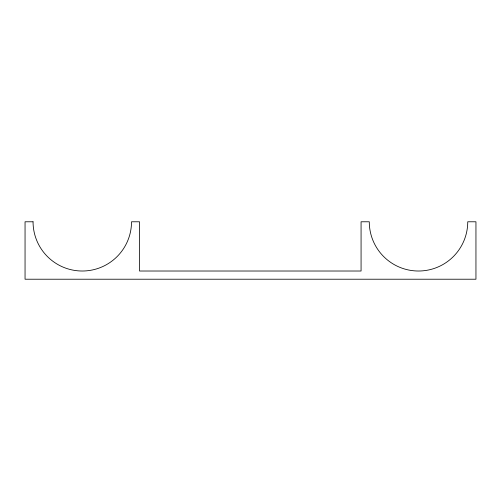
<?xml version="1.0" encoding="UTF-8"?>
<svg xmlns="http://www.w3.org/2000/svg" width="501" height="501" viewBox="0 0 501 501"><rect width="100%" height="100%" fill="white"/><g stroke="black" fill="none" stroke-linecap="round" stroke-linejoin="round"><path stroke-width="0.75" d="M33.053 221.78L25.05 221.78L25.05 279.22L475.95 279.22L475.95 221.78L467.746 221.78A49.236 49.236 0 0 1 418.51 271.016A49.236 49.236 0 0 1 369.281 221.78L361.071 221.78L361.071 271.016L139.529 271.016L139.529 221.78L131.519 221.78A49.236 49.236 0 0 1 82.289 271.016A49.236 49.236 0 0 1 33.053 221.78"/></g></svg>
